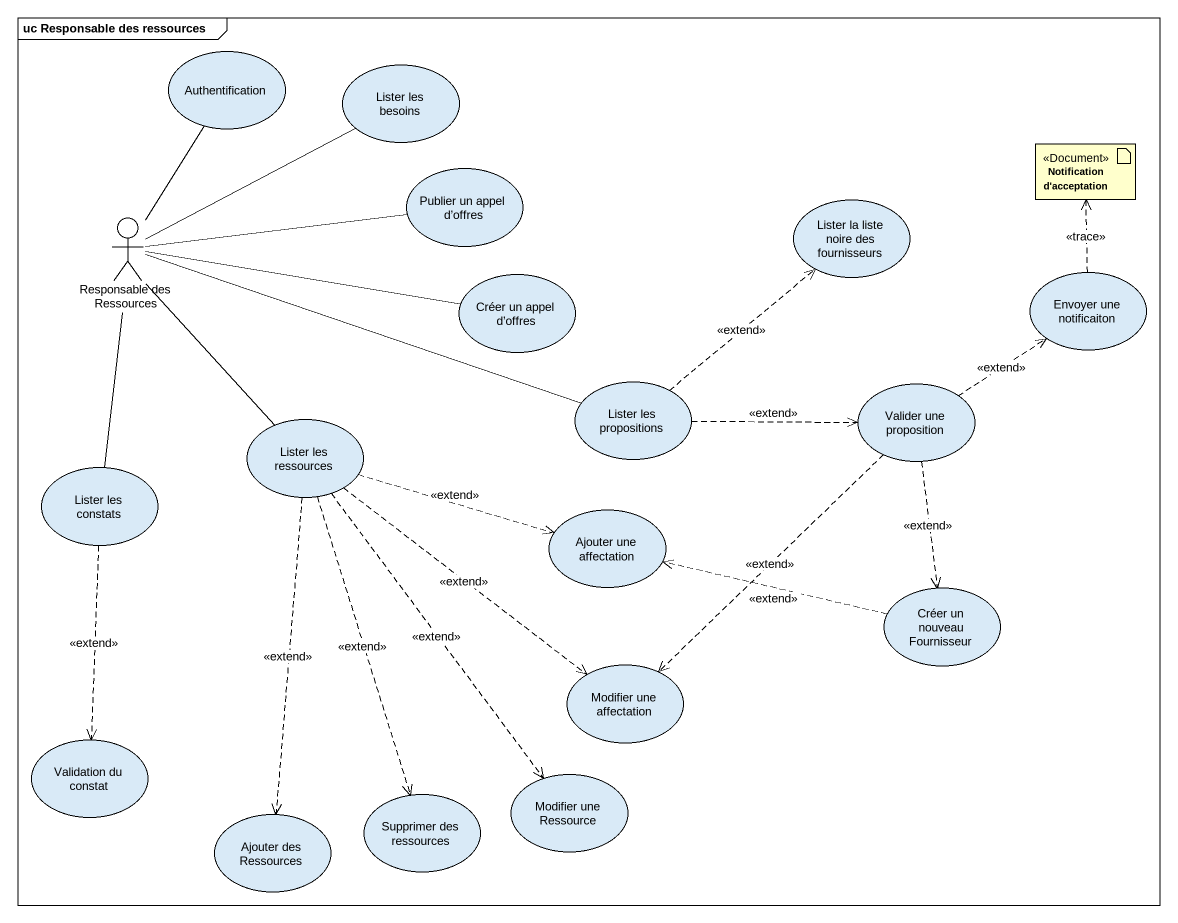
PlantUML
@startuml
mainframe uc Responsable des ressources
usecase Authentification
usecase "Lister les besoins" as Lister_les_besoins
usecase "Publier un appel d’offres" as Publier_un_appel_d_offres
artifact "Notification d'acceptation" as Notification_d_acceptation <<Document>>
actor "Responsable des Ressources" as Responsable_des_Ressources
usecase "Lister la liste noire des fournisseurs" as Lister_la_liste_noire_des
usecase "Créer un appel d’offres" as Créer_un_appel_d_offres
usecase "Envoyer une notificaiton" as Envoyer_une_notificaiton
usecase "Lister les ressources" as Lister_les_ressources
usecase "Lister les propositions" as Lister_les_propositions
usecase "Valider une proposition" as Valider_une_proposition
usecase "Lister les constats" as Lister_les_constats
usecase "Ajouter une affectation" as Ajouter_une_affectation
usecase "Créer un nouveau Fournisseur" as Créer_un_nouveau_Fournisseur
usecase "Modifier une affectation" as Modifier_une_affectation
usecase "Validation du constat" as Validation_du_constat
usecase "Ajouter des Ressources" as Ajouter_des_Ressources
usecase "Supprimer des ressources" as Supprimer_des_ressources
usecase "Modifier une Ressource" as Modifier_une_Ressource
Responsable_des_Ressources -up- Authentification
Responsable_des_Ressources -up- Lister_les_besoins
Responsable_des_Ressources -right- Publier_un_appel_d_offres
Responsable_des_Ressources -right- Créer_un_appel_d_offres
Responsable_des_Ressources -- Lister_les_ressources
Responsable_des_Ressources -right- Lister_les_propositions
Responsable_des_Ressources -- Lister_les_constats
Envoyer_une_notificaiton .up.> Notification_d_acceptation : <<trace>>
Lister_les_ressources .right.> Ajouter_une_affectation : <<extend>>
Lister_les_ressources ..> Modifier_une_affectation : <<extend>>
Lister_les_ressources ..> Ajouter_des_Ressources : <<extend>>
Lister_les_ressources ..> Supprimer_des_ressources : <<extend>>
Lister_les_ressources ..> Modifier_une_Ressource : <<extend>>
Lister_les_propositions .up.> Lister_la_liste_noire_des : <<extend>>
Lister_les_propositions .right.> Valider_une_proposition : <<extend>>
Valider_une_proposition .up.> Envoyer_une_notificaiton : <<extend>>
Valider_une_proposition ..> Créer_un_nouveau_Fournisseur : <<extend>>
Valider_une_proposition ..> Modifier_une_affectation : <<extend>>
Lister_les_constats ..> Validation_du_constat : <<extend>>
Créer_un_nouveau_Fournisseur .left.> Ajouter_une_affectation : <<extend>>
@enduml
